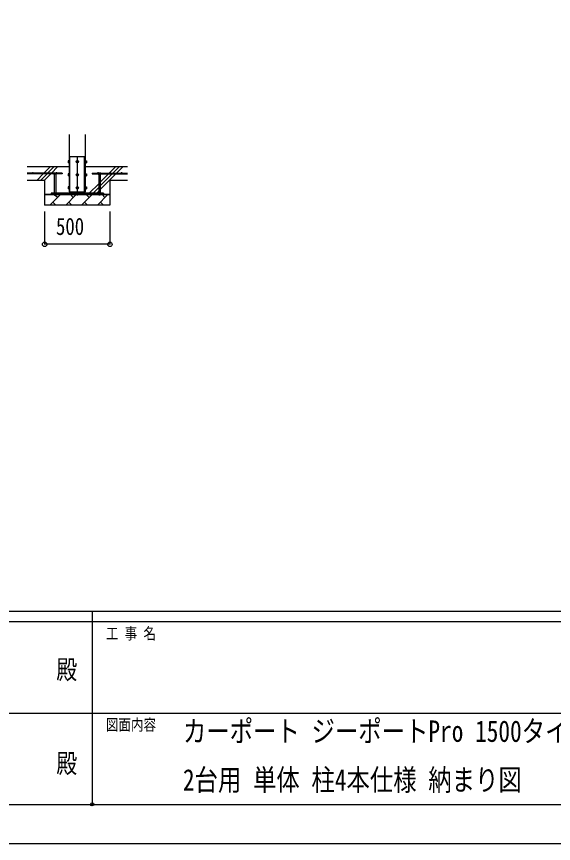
# Model space of a CAD drawing. Units: millimetres, scale not verified. Extents: x -16820 to 16820, y -11880 to 11880.
# Drawn here: x -599 to 3515, y -11880 to -5538 of the extents above; entities that cross this region are included whole.
import ezdxf
from ezdxf.enums import TextEntityAlignment as Align

# ---------------------------------------------------------------- set-up
doc = ezdxf.new("R2010")
doc.units = ezdxf.units.MM
doc.header["$LTSCALE"] = 50
doc.header["$PDMODE"] = 32
doc.header["$PDSIZE"] = 25
for name, color, linetype in [('0-2_USER1', 3, 'Continuous'), ('0-3_YKK_11', 7, 'Continuous'), ('0-4_YKK_12', 2, 'Continuous'), ('0-5_YKK_13', 4, 'Continuous'), ('0-6_YKK_A1', 4, 'Continuous'), ('0-7_YKK_D', 6, 'Continuous'), ('0-8_YKK_ZWAK', 7, 'Continuous')]:
    doc.layers.add(name, color=color, linetype=linetype)
doc.styles.add('ＭＳ ゴシック', font='')
doc.styles.get('ＭＳ ゴシック').set_extended_font_data('MS Gothic')

msp = doc.modelspace()

# ---------------------------------------------------------------- linework, layer by layer
at = {"layer": '0-3_YKK_11'}
for p, q in [((-384.12, -6903.5), (-334.12, -6903.5)), ((115.88, -6903.5), (65.88, -6903.5))]:
    msp.add_line(p, q, dxfattribs=at)
at = {"layer": '0-4_YKK_12'}
msp.add_line((-134.12, -6609), (-134.12, -6909), dxfattribs=at)
at = {"layer": '0-5_YKK_13'}
for p, q in [((-204.82, -6645.01), (-204.24, -6644)), ((-204.82, -6645.01), (-204.82, -6658)), ((-204.82, -6658), (-204.24, -6659)), ((-199.32, -6644), (-204.24, -6644)), ((-199.32, -6647.74), (-204.24, -6647.74)), ((-199.32, -6655.25), (-204.24, -6655.25)), ((-199.32, -6659), (-204.24, -6659)), ((-199.32, -6644), (-199.32, -6659)), ((-197.72, -6644.46), (-199.32, -6644.46)), ((-199.32, -6651), (-199.32, -6644.46)), ((-199.32, -6651), (-197.72, -6651)), ((-199.32, -6652), (-197.72, -6652)), ((-199.32, -6658.55), (-199.32, -6652)), ((-199.32, -6658.55), (-197.72, -6658.55)), ((-197.72, -6651), (-197.72, -6644.45)), ((-197.72, -6658.55), (-197.72, -6652)), ((-190.12, -6611.5), (-78.12, -6611.5)), ((-78.12, -6881.5), (-78.12, -6611.5)), ((-70.52, -6644.44), (-68.92, -6644.44)), ((-70.52, -6651), (-70.52, -6644.44)), ((-68.92, -6651), (-70.52, -6651)), ((-68.92, -6652), (-70.52, -6652)), ((-70.52, -6658.55), (-70.52, -6652)), ((-68.92, -6658.55), (-70.52, -6658.55)), ((-68.92, -6643.99), (-64, -6643.99)), ((-68.92, -6643.99), (-68.92, -6659)), ((-68.92, -6651), (-68.92, -6644.45)), ((-68.92, -6647.74), (-64, -6647.74)), ((-68.92, -6658.55), (-68.92, -6652)), ((-68.92, -6655.25), (-64, -6655.25)), ((-68.92, -6659), (-64, -6659)), ((-63.42, -6645), (-64, -6643.99)), ((-63.42, -6658), (-64, -6659)), ((-63.42, -6645), (-63.42, -6658)), ((-313.62, -6739), (-315.09, -6739.84)), ((-313.62, -6739), (-294.62, -6739)), ((-310.12, -6747), (-310.12, -6891.5)), ((-309.61, -6747), (-309.61, -6739.84)), ((-298.64, -6747), (-298.64, -6739.84)), ((-298.12, -6747), (-298.12, -6891.5)), ((-294.62, -6739), (-293.15, -6739.84)), ((-293.15, -6747), (-293.15, -6739.84)), ((-204.82, -6745.01), (-204.24, -6744)), ((-204.82, -6745.01), (-204.82, -6758)), ((-204.82, -6758), (-204.24, -6759)), ((-199.32, -6744), (-204.24, -6744)), ((-199.32, -6747.74), (-204.24, -6747.74)), ((-199.32, -6755.25), (-204.24, -6755.25)), ((-199.32, -6759), (-204.24, -6759)), ((-199.32, -6744), (-199.32, -6759)), ((-197.72, -6744.46), (-199.32, -6744.46)), ((-199.32, -6751), (-199.32, -6744.46)), ((-199.32, -6751), (-197.72, -6751)), ((-199.32, -6752), (-197.72, -6752)), ((-199.32, -6758.55), (-199.32, -6752)), ((-199.32, -6758.55), (-197.72, -6758.55)), ((-197.72, -6751), (-197.72, -6744.45)), ((-197.72, -6758.55), (-197.72, -6752)), ((-70.52, -6744.44), (-68.92, -6744.44)), ((-70.52, -6751), (-70.52, -6744.44)), ((-68.92, -6751), (-70.52, -6751)), ((-68.92, -6752), (-70.52, -6752)), ((-70.52, -6758.55), (-70.52, -6752)), ((-68.92, -6758.55), (-70.52, -6758.55)), ((-68.92, -6743.99), (-64, -6743.99)), ((-68.92, -6743.99), (-68.92, -6759)), ((-68.92, -6751), (-68.92, -6744.45)), ((-68.92, -6747.74), (-64, -6747.74)), ((-68.92, -6758.55), (-68.92, -6752)), ((-68.92, -6755.25), (-64, -6755.25)), ((-68.92, -6759), (-64, -6759)), ((-63.42, -6745), (-64, -6743.99)), ((-63.42, -6758), (-64, -6759)), ((-63.42, -6745), (-63.42, -6758)), ((26.38, -6739), (24.91, -6739.84)), ((24.91, -6747), (24.91, -6739.84)), ((45.38, -6739), (26.38, -6739)), ((29.88, -6747), (29.88, -6891.5)), ((30.39, -6747), (30.39, -6739.84)), ((41.36, -6747), (41.36, -6739.84)), ((41.88, -6747), (41.88, -6891.5)), ((45.38, -6739), (46.85, -6739.84)), ((-204.82, -6845.01), (-204.24, -6844)), ((-204.82, -6845.01), (-204.82, -6858)), ((-199.32, -6844), (-204.24, -6844)), ((-199.32, -6847.74), (-204.24, -6847.74)), ((-199.32, -6844), (-199.32, -6859)), ((-197.72, -6844.46), (-199.32, -6844.46)), ((-199.32, -6851), (-199.32, -6844.46)), ((-197.72, -6851), (-197.72, -6844.45)), ((-70.52, -6844.44), (-68.92, -6844.44)), ((-70.52, -6851), (-70.52, -6844.44)), ((-68.92, -6843.99), (-64, -6843.99)), ((-68.92, -6843.99), (-68.92, -6859)), ((-68.92, -6851), (-68.92, -6844.45)), ((-68.92, -6847.74), (-64, -6847.74)), ((-63.42, -6845), (-64, -6843.99)), ((-63.42, -6845), (-63.42, -6858)), ((-310.12, -6891.5), (-298.12, -6891.5)), ((-310.12, -6905), (-298.12, -6905)), ((-204.82, -6858), (-204.24, -6859)), ((-199.32, -6855.25), (-204.24, -6855.25)), ((-199.32, -6859), (-204.24, -6859)), ((-199.32, -6851), (-197.72, -6851)), ((-199.32, -6852), (-197.72, -6852)), ((-199.32, -6858.55), (-199.32, -6852)), ((-199.32, -6858.55), (-197.72, -6858.55)), ((-197.72, -6858.55), (-197.72, -6852)), ((-78.12, -6891.5), (-78.12, -6881.5)), ((-68.92, -6851), (-70.52, -6851)), ((-68.92, -6852), (-70.52, -6852)), ((-70.52, -6858.55), (-70.52, -6852)), ((-68.92, -6858.55), (-70.52, -6858.55)), ((-68.92, -6858.55), (-68.92, -6852)), ((-68.92, -6855.25), (-64, -6855.25)), ((-68.92, -6859), (-64, -6859)), ((-63.42, -6858), (-64, -6859)), ((41.88, -6891.5), (29.88, -6891.5)), ((41.88, -6905), (29.88, -6905))]:
    msp.add_line(p, q, dxfattribs=at)
for points in [[(-196.62, -6643), (-197.72, -6643), (-197.72, -6660), (-196.62, -6660)], [(-190.12, -6891.5), (-190.12, -6881.5), (-190.12, -6611.5)], [(-71.62, -6643), (-70.52, -6643), (-70.52, -6660), (-71.62, -6660)], [(-293.15, -6747), (-315.09, -6747), (-315.09, -6739.84)], [(-196.62, -6743), (-197.72, -6743), (-197.72, -6760), (-196.62, -6760)], [(-71.62, -6743), (-70.52, -6743), (-70.52, -6760), (-71.62, -6760)], [(24.91, -6747), (46.85, -6747), (46.85, -6739.84)], [(-196.62, -6843), (-197.72, -6843), (-197.72, -6860), (-196.62, -6860)], [(-71.62, -6843), (-70.52, -6843), (-70.52, -6860), (-71.62, -6860)], [(-310.12, -6903.5), (-310.12, -6905), (-308.12, -6907), (-300.12, -6907)], [(-298.12, -6903.5), (-298.12, -6905), (-300.12, -6907)], [(29.88, -6903.5), (29.88, -6905), (31.88, -6907)], [(41.88, -6903.5), (41.88, -6905), (39.88, -6907), (31.88, -6907)]]:
    msp.add_lwpolyline(points, dxfattribs=at)
for points in [[(-134.12, -6643.99), (-140.62, -6647.74), (-140.62, -6655.25), (-134.12, -6659), (-127.62, -6655.25), (-127.62, -6647.74)], [(-134.12, -6743.99), (-140.62, -6747.74), (-140.62, -6755.25), (-134.12, -6759), (-127.62, -6755.25), (-127.62, -6747.74)], [(-134.12, -6843.99), (-140.62, -6847.74), (-140.62, -6855.25), (-134.12, -6859), (-127.62, -6855.25), (-127.62, -6847.74)], [(-334.12, -6903.5), (65.88, -6903.5), (65.88, -6891.5), (-334.12, -6891.5)]]:
    msp.add_lwpolyline(points, close=True, dxfattribs=at)
for centre, radius in [((-134.12, -6651.5), 8.5), ((-134.12, -6651.5), 6.5), ((-134.12, -6751.5), 8.5), ((-134.12, -6751.5), 6.5), ((-134.12, -6851.5), 8.5), ((-134.12, -6851.5), 6.5)]:
    msp.add_circle(centre, radius, dxfattribs=at)
for centre, radius, start, end in [((-201.52, -6645.87), 3.31, 145.51973, 214.48027), ((-192.4, -6651.5), 12.42, 162.41205, 197.58795), ((-201.5, -6657.12), 3.32, 145.61575, 214.38425), ((-134.12, -6651.5), 7.05, 157.21814, 202.78186), ((-134.12, -6651.5), 7.05, 97.21814, 142.78186), ((-134.12, -6651.5), 7.05, 217.21814, 262.78186), ((-134.12, -6651.5), 7.05, 37.21814, 82.78186), ((-134.12, -6651.5), 7.05, 277.21814, 322.78186), ((-134.12, -6651.5), 7.05, 337.21814, 22.78186), ((-66.75, -6645.87), 3.32, 325.61575, 34.38425), ((-66.75, -6657.12), 3.32, 325.61575, 34.38425), ((-75.84, -6651.5), 12.42, 342.41205, 17.58795), ((-312.35, -6743.85), 4.86, 55.61575, 124.38425), ((-304.12, -6757.15), 18.15, 72.41205, 107.58795), ((-295.9, -6743.85), 4.86, 55.61575, 124.38425), ((-201.52, -6745.87), 3.31, 145.51973, 214.48027), ((-192.4, -6751.5), 12.42, 162.41205, 197.58795), ((-201.5, -6757.12), 3.32, 145.61575, 214.38425), ((-134.12, -6751.5), 7.05, 157.21814, 202.78186), ((-134.12, -6751.5), 7.05, 97.21814, 142.78186), ((-134.12, -6751.5), 7.05, 217.21814, 262.78186), ((-134.12, -6751.5), 7.05, 37.21814, 82.78186), ((-134.12, -6751.5), 7.05, 277.21814, 322.78186), ((-134.12, -6751.5), 7.05, 337.21814, 22.78186), ((-66.75, -6745.87), 3.32, 325.61575, 34.38425), ((-66.75, -6757.12), 3.32, 325.61575, 34.38425), ((-75.84, -6751.5), 12.42, 342.41205, 17.58795), ((27.65, -6743.85), 4.86, 55.61575, 124.38425), ((35.88, -6757.15), 18.15, 72.41205, 107.58795), ((44.1, -6743.85), 4.86, 55.61575, 124.38425), ((-201.52, -6845.87), 3.31, 145.51973, 214.48027), ((-192.4, -6851.5), 12.42, 162.41205, 197.58795), ((-134.12, -6851.5), 7.05, 157.21814, 202.78186), ((-134.12, -6851.5), 7.05, 97.21814, 142.78186), ((-134.12, -6851.5), 7.05, 37.21814, 82.78186), ((-134.12, -6851.5), 7.05, 337.21814, 22.78186), ((-66.75, -6845.87), 3.32, 325.61575, 34.38425), ((-75.84, -6851.5), 12.42, 342.41205, 17.58795), ((-201.5, -6857.12), 3.32, 145.61575, 214.38425), ((-134.12, -6851.5), 7.05, 217.21814, 262.78186), ((-134.12, -6851.5), 7.05, 277.21814, 322.78186), ((-66.75, -6857.12), 3.32, 325.61575, 34.38425)]:
    msp.add_arc(centre, radius, start, end, dxfattribs=at)
at = {"layer": '0-6_YKK_A1'}
for p, q in [((-196.62, -6441.5), (-196.62, -6881.5)), ((-71.62, -6881.5), (-71.62, -6441.5)), ((-196.62, -6691.5), (-519.28, -6691.5)), ((-384.35, -6734.01), (-341.84, -6691.5)), ((-361.05, -6739), (-313.55, -6691.5)), ((-332.77, -6739), (-285.27, -6691.5)), ((251.03, -6691.5), (-71.62, -6691.5)), ((115.65, -6734.01), (158.16, -6691.5)), ((138.95, -6739), (186.45, -6691.5)), ((167.23, -6739), (214.73, -6691.5)), ((-249.12, -6739), (-519.28, -6739)), ((-315.09, -6744), (-519.28, -6744)), ((-441.84, -6791.5), (-394.34, -6744)), ((-413.55, -6791.5), (-366.05, -6744)), ((-389.34, -6739), (-386.61, -6736.27)), ((-385.27, -6791.5), (-337.77, -6744)), ((-249.12, -6744), (-293.15, -6744)), ((-249.12, -6739), (-249.12, -6744)), ((-19.12, -6739), (251.03, -6739)), ((-19.12, -6739), (-19.12, -6744)), ((-19.12, -6744), (24.91, -6744)), ((41.88, -6864.35), (162.23, -6744)), ((41.88, -6836.07), (133.95, -6744)), ((41.88, -6807.78), (105.66, -6744)), ((46.85, -6744), (251.03, -6744)), ((110.66, -6739), (113.39, -6736.27)), ((-519.28, -6791.5), (-384.12, -6791.5)), ((-384.12, -6791.5), (-384.12, -6983.5)), ((-41.84, -6891.5), (29.88, -6819.78)), ((-13.55, -6891.5), (29.88, -6848.07)), ((115.88, -6791.5), (251.03, -6791.5)), ((115.88, -6791.5), (115.88, -6983.5)), ((-334.12, -6903.5), (-384.12, -6903.5)), ((115.88, -6903.5), (-384.12, -6903.5)), ((-343.39, -6983.5), (-263.39, -6903.5)), ((-190.12, -6891.5), (-334.12, -6891.5)), ((-334.12, -6891.5), (-334.12, -6903.5)), ((-286.05, -6926.16), (-305.21, -6907)), ((-221.97, -6983.5), (-141.97, -6903.5)), ((-196.62, -6881.5), (-71.62, -6881.5)), ((-164.63, -6926.16), (-187.29, -6903.5)), ((-100.55, -6983.5), (-20.55, -6903.5)), ((-78.12, -6891.5), (65.88, -6891.5)), ((-43.21, -6926.16), (-65.87, -6903.5)), ((14.73, -6891.5), (29.88, -6876.35)), ((20.88, -6983.5), (100.88, -6903.5)), ((78.21, -6926.16), (55.55, -6903.5)), ((65.88, -6891.5), (65.88, -6903.5)), ((65.88, -6903.5), (115.88, -6903.5)), ((-320.73, -6960.83), (-298.07, -6983.5)), ((-199.31, -6960.83), (-176.64, -6983.5)), ((-77.88, -6960.83), (-55.22, -6983.5)), ((43.54, -6960.83), (66.2, -6983.5)), ((115.88, -6983.5), (-384.12, -6983.5))]:
    msp.add_line(p, q, dxfattribs=at)
for centre in [(-474.12, -6736.5), (-384.12, -6736.5), (-294.12, -6736.5), (25.88, -6736.5), (115.88, -6736.5), (205.88, -6736.5)]:
    msp.add_circle(centre, 2.5, dxfattribs=at)
at = {"layer": '0-7_YKK_D'}
for p, q in [((-384.12, -7033.5), (-384.12, -7285.5)), ((115.88, -7033.5), (115.88, -7285.5)), ((115.88, -7284.5), (-384.12, -7284.5))]:
    msp.add_line(p, q, dxfattribs=at)
for centre in [(-384.12, -7284.5), (115.88, -7284.5)]:
    msp.add_circle(centre, 17, dxfattribs=at)
at = {"layer": '0-8_YKK_ZWAK'}
for p, q in [((15580.08, -10100), (-15619.92, -10100)), ((-19.92, -10100), (-19.92, -11580)), ((-19.92, -10180), (-5219.92, -10180)), ((5180.08, -10180), (-19.92, -10180)), ((-5189.92, -10880), (-19.92, -10880)), ((-19.92, -10880), (5180.08, -10880)), ((-5219.92, -11580), (-19.92, -11580)), ((-19.92, -11580), (5180.08, -11580))]:
    msp.add_line(p, q, dxfattribs=at)
msp.add_lwpolyline([(-16820, -11880), (16820, -11880), (16820, 11880), (-16820, 11880)], close=True, dxfattribs=at)
msp.add_point((-19.92, -11580), dxfattribs=at)

# ---------------------------------------------------------------- texts
at = {"layer": '0-2_USER1', "style": 'ＭＳ ゴシック', "width": 0.8}
for s, p in [('カーポート ジーポートPro 1500タイプ\u3000', (675.3, -11150.13)), ('2台用 単体 柱4本仕様 納まり図', (675.3, -11523.46))]:
    msp.add_text(s, height=164.2, dxfattribs=at).set_placement(p, align=Align.BOTTOM_LEFT)
at = {"layer": '0-7_YKK_D', "style": 'ＭＳ ゴシック', "width": 0.8}
msp.add_text('500', height=132, dxfattribs=at).set_placement((-297.32, -7252.5), align=Align.BOTTOM_LEFT)
at = {"layer": '0-8_YKK_ZWAK', "style": 'ＭＳ ゴシック', "width": 0.8}
for s, height, p in [('工 事 名', 87.98, (85.08, -10340)), ('殿', 146.6, (-294.67, -10663.33)), ('図面内容', 87.98, (85.08, -11040)), ('殿', 146.6, (-294.67, -11383.33))]:
    msp.add_text(s, height=height, dxfattribs=at).set_placement(p, align=Align.BOTTOM_LEFT)

doc.saveas('drawing.dxf')
